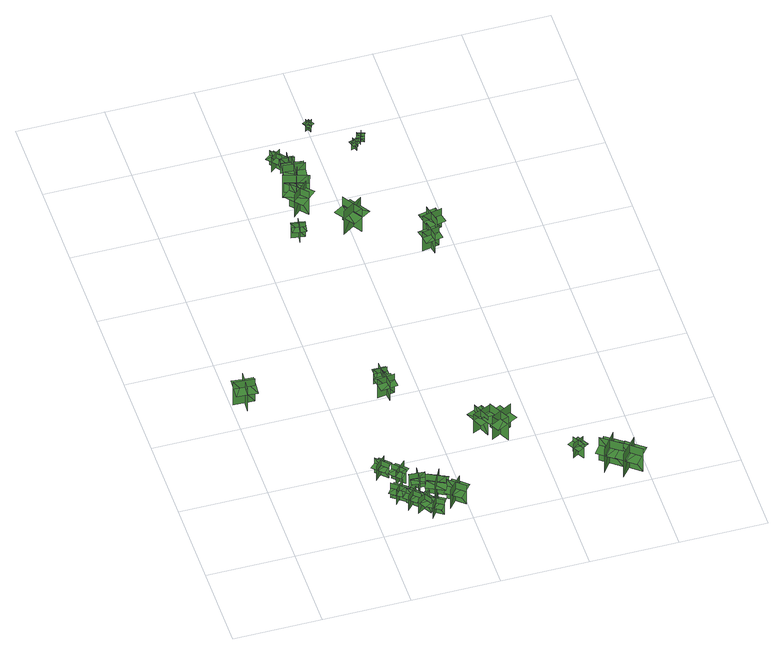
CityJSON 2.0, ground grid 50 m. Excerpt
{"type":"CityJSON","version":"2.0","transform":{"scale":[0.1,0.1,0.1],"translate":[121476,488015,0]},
"CityObjects":{
"tree1":{"type":"SolitaryVegetationObject","geometry":[{"type":"MultiSurface","lod":"1","boundaries":[[[0,1,2]],[[0,2,3]],[[4,5,6]],[[4,6,7]],[[8,9,10]],[[8,10,11]],[[8,11,12]],[[8,12,13]]]}]},
"tree2":{"type":"SolitaryVegetationObject","geometry":[{"type":"MultiSurface","lod":"1","boundaries":[[[14,15,16]],[[14,16,17]],[[18,19,20]],[[18,20,21]],[[22,23,24]],[[22,24,25]],[[22,25,26]],[[22,26,27]]]}]},
"tree3":{"type":"SolitaryVegetationObject","geometry":[{"type":"MultiSurface","lod":"1","boundaries":[[[28,29,30]],[[28,30,31]],[[32,33,34]],[[32,34,35]],[[36,37,38]],[[36,38,39]],[[36,39,40]],[[36,40,41]]]}]},
"tree4":{"type":"SolitaryVegetationObject","geometry":[{"type":"MultiSurface","lod":"1","boundaries":[[[42,43,44]],[[42,44,45]],[[46,47,48]],[[46,48,49]],[[50,51,52]],[[50,52,53]],[[50,53,54]],[[50,54,55]]]}]},
"tree5":{"type":"SolitaryVegetationObject","geometry":[{"type":"MultiSurface","lod":"1","boundaries":[[[56,57,58]],[[56,58,59]],[[60,61,62]],[[60,62,63]],[[64,65,66]],[[64,66,67]],[[64,67,68]],[[64,68,69]]]}]},
"tree6":{"type":"SolitaryVegetationObject","geometry":[{"type":"MultiSurface","lod":"1","boundaries":[[[70,71,72]],[[70,72,73]],[[74,75,76]],[[74,76,77]],[[78,79,80]],[[78,80,81]],[[78,81,82]],[[78,82,83]]]}]},
"tree7":{"type":"SolitaryVegetationObject","geometry":[{"type":"MultiSurface","lod":"1","boundaries":[[[84,85,86]],[[84,86,87]],[[88,89,90]],[[88,90,91]],[[92,93,94]],[[92,94,95]],[[92,95,96]],[[92,96,97]]]}]},
"tree8":{"type":"SolitaryVegetationObject","geometry":[{"type":"MultiSurface","lod":"1","boundaries":[[[98,99,100]],[[98,100,101]],[[102,103,104]],[[102,104,105]],[[106,107,108]],[[106,108,109]],[[106,109,110]],[[106,110,111]]]}]},
"tree9":{"type":"SolitaryVegetationObject","geometry":[{"type":"MultiSurface","lod":"1","boundaries":[[[112,113,114]],[[112,114,115]],[[116,117,118]],[[116,118,119]],[[120,121,122]],[[120,122,123]],[[120,123,124]],[[120,124,125]]]}]},
"tree10":{"type":"SolitaryVegetationObject","geometry":[{"type":"MultiSurface","lod":"1","boundaries":[[[126,127,128]],[[126,128,129]],[[130,131,132]],[[130,132,133]],[[134,135,136]],[[134,136,137]],[[134,137,138]],[[134,138,139]]]}]},
"tree11":{"type":"SolitaryVegetationObject","geometry":[{"type":"MultiSurface","lod":"1","boundaries":[[[140,141,142]],[[140,142,143]],[[144,145,146]],[[144,146,147]],[[148,149,150]],[[148,150,151]],[[148,151,152]],[[148,152,153]]]}]},
"tree12":{"type":"SolitaryVegetationObject","geometry":[{"type":"MultiSurface","lod":"1","boundaries":[[[154,155,156]],[[154,156,157]],[[158,159,160]],[[158,160,161]],[[162,163,164]],[[162,164,165]],[[162,165,166]],[[162,166,167]]]}]},
"tree13":{"type":"SolitaryVegetationObject","geometry":[{"type":"MultiSurface","lod":"1","boundaries":[[[168,169,170]],[[168,170,171]],[[172,173,174]],[[172,174,175]],[[176,177,178]],[[176,178,179]],[[176,179,180]],[[176,180,181]]]}]},
"tree14":{"type":"SolitaryVegetationObject","geometry":[{"type":"MultiSurface","lod":"1","boundaries":[[[182,183,184]],[[182,184,185]],[[186,187,188]],[[186,188,189]],[[190,191,192]],[[190,192,193]],[[190,193,194]],[[190,194,195]]]}]},
"tree15":{"type":"SolitaryVegetationObject","geometry":[{"type":"MultiSurface","lod":"1","boundaries":[[[196,197,198]],[[196,198,199]],[[200,201,202]],[[200,202,203]],[[204,205,206]],[[204,206,207]],[[204,207,208]],[[204,208,209]]]}]},
"tree16":{"type":"SolitaryVegetationObject","geometry":[{"type":"MultiSurface","lod":"1","boundaries":[[[210,211,212]],[[210,212,213]],[[214,215,216]],[[214,216,217]],[[218,219,220]],[[218,220,221]],[[218,221,222]],[[218,222,223]]]}]},
"tree17":{"type":"SolitaryVegetationObject","geometry":[{"type":"MultiSurface","lod":"1","boundaries":[[[224,225,226]],[[224,226,227]],[[228,229,230]],[[228,230,231]],[[232,233,234]],[[232,234,235]],[[232,235,236]],[[232,236,237]]]}]},
"tree18":{"type":"SolitaryVegetationObject","geometry":[{"type":"MultiSurface","lod":"1","boundaries":[[[238,239,240]],[[238,240,241]],[[242,243,244]],[[242,244,245]],[[246,247,248]],[[246,248,249]],[[246,249,250]],[[246,250,251]]]}]},
"tree19":{"type":"SolitaryVegetationObject","geometry":[{"type":"MultiSurface","lod":"1","boundaries":[[[252,253,254]],[[252,254,255]],[[256,257,258]],[[256,258,259]],[[260,261,262]],[[260,262,263]],[[260,263,264]],[[260,264,265]]]}]},
"tree20":{"type":"SolitaryVegetationObject","geometry":[{"type":"MultiSurface","lod":"1","boundaries":[[[266,267,268]],[[266,268,269]],[[270,271,272]],[[270,272,273]],[[274,275,276]],[[274,276,277]],[[274,277,278]],[[274,278,279]]]}]},
"tree21":{"type":"SolitaryVegetationObject","geometry":[{"type":"MultiSurface","lod":"1","boundaries":[[[280,281,282]],[[280,282,283]],[[284,285,286]],[[284,286,287]],[[288,289,290]],[[288,290,291]],[[288,291,292]],[[288,292,293]]]}]},
"tree22":{"type":"SolitaryVegetationObject","geometry":[{"type":"MultiSurface","lod":"1","boundaries":[[[294,295,296]],[[294,296,297]],[[298,299,300]],[[298,300,301]],[[302,303,304]],[[302,304,305]],[[302,305,306]],[[302,306,307]]]}]},
"tree23":{"type":"SolitaryVegetationObject","geometry":[{"type":"MultiSurface","lod":"1","boundaries":[[[308,309,310]],[[308,310,311]],[[312,313,314]],[[312,314,315]],[[316,317,318]],[[316,318,319]],[[316,319,320]],[[316,320,321]]]}]},
"tree24":{"type":"SolitaryVegetationObject","geometry":[{"type":"MultiSurface","lod":"1","boundaries":[[[322,323,324]],[[322,324,325]],[[326,327,328]],[[326,328,329]],[[330,331,332]],[[330,332,333]],[[330,333,334]],[[330,334,335]]]}]},
"tree25":{"type":"SolitaryVegetationObject","geometry":[{"type":"MultiSurface","lod":"1","boundaries":[[[336,337,338]],[[336,338,339]],[[340,341,342]],[[340,342,343]],[[344,345,346]],[[344,346,347]],[[344,347,348]],[[344,348,349]]]}]},
"tree26":{"type":"SolitaryVegetationObject","geometry":[{"type":"MultiSurface","lod":"1","boundaries":[[[350,351,352]],[[350,352,353]],[[354,355,356]],[[354,356,357]],[[358,359,360]],[[358,360,361]],[[358,361,362]],[[358,362,363]]]}]},
"tree27":{"type":"SolitaryVegetationObject","geometry":[{"type":"MultiSurface","lod":"1","boundaries":[[[364,365,366]],[[364,366,367]],[[368,369,370]],[[368,370,371]],[[372,373,374]],[[372,374,375]],[[372,375,376]],[[372,376,377]]]}]},
"tree28":{"type":"SolitaryVegetationObject","geometry":[{"type":"MultiSurface","lod":"1","boundaries":[[[378,379,380]],[[378,380,381]],[[382,383,384]],[[382,384,385]],[[386,387,388]],[[386,388,389]],[[386,389,390]],[[386,390,391]]]}]},
"tree29":{"type":"SolitaryVegetationObject","geometry":[{"type":"MultiSurface","lod":"1","boundaries":[[[392,393,394]],[[392,394,395]],[[396,397,398]],[[396,398,399]],[[400,401,402]],[[400,402,403]],[[400,403,404]],[[400,404,405]]]}]}
},
"vertices":[
[131,1168,20],[9,1176,20],[9,1176,189],[131,1168,189],[78,1229,20],[70,1108,20],[70,1108,189],[78,1229,189],[78,1229,142],[17,1234,142],[9,1112,142],[70,1108,142],[130,1104,142],[139,1225,142],
[683,265,26],[628,196,26],[628,196,135],[683,265,135],[613,257,26],[683,203,26],[683,203,135],[613,257,135],[675,265,100],[642,289,100],[589,219,100],[621,195,100],[654,170,100],[707,240,100],
[578,405,21],[641,467,21],[641,467,130],[578,405,130],[648,405,21],[587,468,21],[587,468,130],[648,405,130],[587,405,95],[615,376,95],[677,439,95],[648,467,95],[620,496,95],[558,433,95],
[677,137,24],[738,200,24],[738,200,133],[677,137,133],[747,138,24],[683,199,24],[683,199,133],[747,138,133],[685,136,98],[715,109,98],[775,173,98],[745,201,98],[715,229,98],[655,164,98],
[721,102,22],[797,147,22],[797,147,132],[721,102,132],[789,85,22],[744,161,22],[744,161,132],[789,85,132],[729,100,96],[750,65,96],[825,111,96],[804,146,96],[782,181,96],[707,134,96],
[731,402,19],[668,340,19],[668,340,128],[731,402,128],[661,403,19],[723,340,19],[723,340,128],[661,403,128],[723,403,93],[694,431,93],[632,368,93],[661,340,93],[690,311,93],[752,374,93],
[786,43,21],[835,116,21],[835,116,130],[786,43,130],[855,56,21],[781,105,21],[781,105,130],[855,56,130],[794,44,95],[829,22,95],[876,96,95],[842,118,95],[808,140,95],[760,66,95],
[729,299,17],[816,291,17],[816,291,126],[729,299,126],[774,245,17],[781,333,17],[781,333,126],[774,245,126],[734,292,91],[731,251,91],[819,245,91],[821,286,91],[824,326,91],[737,333,91],
[807,252,13],[907,200,13],[907,200,154],[807,252,154],[834,166,13],[886,267,13],[886,267,154],[834,166,154],[809,241,109],[786,195,109],[888,144,109],[911,191,109],[934,238,109],[833,288,109],
[903,103,7],[977,188,7],[977,188,148],[903,103,148],[993,109,7],[907,183,7],[907,183,148],[993,109,148],[914,103,102],[954,69,102],[1026,156,102],[986,190,102],[946,223,102],[874,136,102],
[827,973,8],[814,1072,8],[814,1072,147],[827,973,147],[868,1026,8],[769,1012,8],[769,1012,147],[868,1026,147],[868,1026,108],[861,1075,108],[762,1062,108],[769,1012,108],[776,963,108],[874,977,108],
[856,1119,8],[778,1119,8],[778,1119,116],[856,1119,116],[819,1155,8],[819,1078,8],[819,1078,116],[819,1155,116],[819,1155,85],[781,1155,85],[781,1078,85],[819,1078,85],[858,1078,85],[858,1155,85],
[752,2285,13],[676,2297,13],[676,2297,120],[752,2285,120],[722,2326,13],[710,2250,13],[710,2250,120],[722,2326,120],[722,2326,90],[684,2332,90],[672,2256,90],[710,2250,90],[748,2244,90],[760,2321,90],
[1252,567,13],[1208,671,13],[1208,671,154],[1252,567,154],[1286,650,13],[1182,606,13],[1182,606,154],[1286,650,154],[1257,576,109],[1304,598,109],[1258,701,109],[1211,680,109],[1163,658,109],[1209,555,109],
[1387,593,12],[1265,529,12],[1265,529,185],[1387,593,185],[1282,626,12],[1347,503,12],[1347,503,185],[1282,626,185],[1375,598,129],[1345,654,129],[1223,587,129],[1254,531,129],[1284,475,129],[1406,541,129],
[739,2445,9],[829,2527,9],[829,2527,179],[739,2445,179],[820,2441,9],[738,2531,9],[738,2531,179],[820,2441,179],[820,2441,131],[865,2482,131],[783,2572,131],[738,2531,131],[693,2490,131],[775,2400,131],
[720,2604,9],[851,2561,9],[851,2561,182],[720,2604,182],[769,2506,9],[812,2637,9],[812,2637,182],[769,2506,182],[725,2592,126],[706,2531,126],[838,2490,126],[857,2551,126],[876,2612,126],[743,2653,126],
[775,2799,13],[725,2858,13],[725,2858,121],[775,2799,121],[779,2850,13],[720,2800,13],[720,2800,121],[779,2850,121],[779,2850,90],[754,2879,90],[695,2829,90],[720,2800,90],[745,2770,90],[804,2820,90],
[808,2722,11],[795,2601,11],[795,2601,181],[808,2722,181],[745,2671,11],[866,2658,11],[866,2658,181],[745,2671,181],[745,2671,133],[738,2611,133],[859,2597,133],[866,2658,133],[872,2718,133],[751,2732,133],
[800,2739,13],[807,2816,13],[807,2816,121],[800,2739,121],[840,2772,13],[763,2778,13],[763,2778,121],[840,2772,121],[840,2772,91],[843,2811,91],[766,2817,91],[763,2778,91],[760,2740,91],[837,2733,91],
[978,2348,13],[1053,2231,13],[1053,2231,185],[978,2348,185],[955,2240,13],[1071,2315,13],[1071,2315,185],[955,2240,185],[975,2335,130],[921,2300,130],[998,2185,130],[1051,2220,130],[1104,2255,130],[1028,2371,130],
[1652,314,18],[1692,247,18],[1692,247,125],[1652,314,125],[1639,264,18],[1706,303,18],[1706,303,125],[1639,264,125],[1639,264,95],[1659,230,95],[1726,270,95],[1706,303,95],[1686,337,95],[1619,297,95],
[1767,113,17],[1849,223,17],[1849,223,190],[1767,113,190],[1875,128,17],[1765,211,17],[1765,211,190],[1875,128,190],[1780,114,134],[1831,76,134],[1912,189,134],[1860,226,134],[1808,263,134],[1728,151,134],
[982,3039,14],[1022,3058,14],[1022,3058,76],[982,3039,76],[1010,3029,14],[990,3069,14],[990,3069,76],[1010,3029,76],[1010,3029,59],[1030,3039,59],[1010,3079,59],[990,3069,59],[971,3060,59],[990,3020,59],
[1855,47,19],[1944,153,19],[1944,153,191],[1855,47,191],[1965,56,19],[1859,145,19],[1859,145,191],[1965,56,191],[1868,47,136],[1918,7,136],[2005,114,136],[1955,154,136],[1906,195,136],[1819,88,136],
[1378,1959,16],[1361,2057,16],[1361,2057,155],[1378,1959,155],[1417,2013,16],[1319,1996,16],[1319,1996,155],[1417,2013,155],[1417,2013,116],[1408,2062,116],[1310,2045,116],[1319,1996,116],[1327,1947,116],[1425,1964,116],
[1203,2813,23],[1188,2855,23],[1188,2855,85],[1203,2813,85],[1216,2840,23],[1174,2825,23],[1174,2825,85],[1216,2840,85],[1216,2840,68],[1208,2861,68],[1167,2845,68],[1174,2825,68],[1182,2804,68],[1223,2819,68],
[1418,2055,23],[1394,2166,23],[1394,2166,164],[1418,2055,164],[1467,2131,23],[1356,2107,23],[1356,2107,164],[1467,2131,164],[1425,2064,118],[1476,2076,118],[1450,2186,118],[1399,2174,118],[1348,2162,118],[1374,2052,118],
[1233,2852,24],[1249,2893,24],[1249,2893,86],[1233,2852,86],[1260,2864,24],[1219,2880,24],[1219,2880,86],[1260,2864,86],[1260,2864,69],[1268,2884,69],[1227,2901,69],[1219,2880,69],[1211,2859,69],[1252,2843,69]
]}
